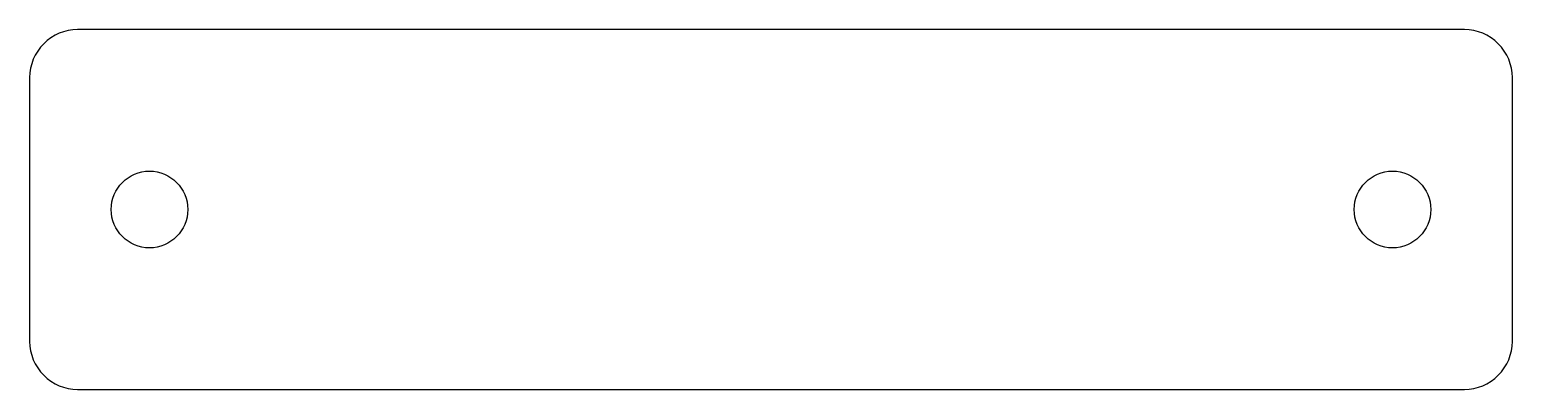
# Model space of a CAD drawing. Header units: millimetres. Extents: x -30.9 to 30.9, y -7.5 to 7.5.
import ezdxf

# ---------------------------------------------------------------- set-up
doc = ezdxf.new("R2010")
doc.units = ezdxf.units.MM

msp = doc.modelspace()

# ---------------------------------------------------------------- linework, layer by layer
msp.add_lwpolyline([(28.927, -7.5, 0.414214), (30.927, -5.5), (30.927, 5.5, 0.414214), (28.927, 7.5), (-28.927, 7.5, 0.414214), (-30.927, 5.5), (-30.927, -5.5, 0.414214), (-28.927, -7.5)], format="xyb", close=True)
for centre in [(-25.927, 0), (25.927, 0)]:
    msp.add_circle(centre, 1.6)

doc.saveas('drawing.dxf')
